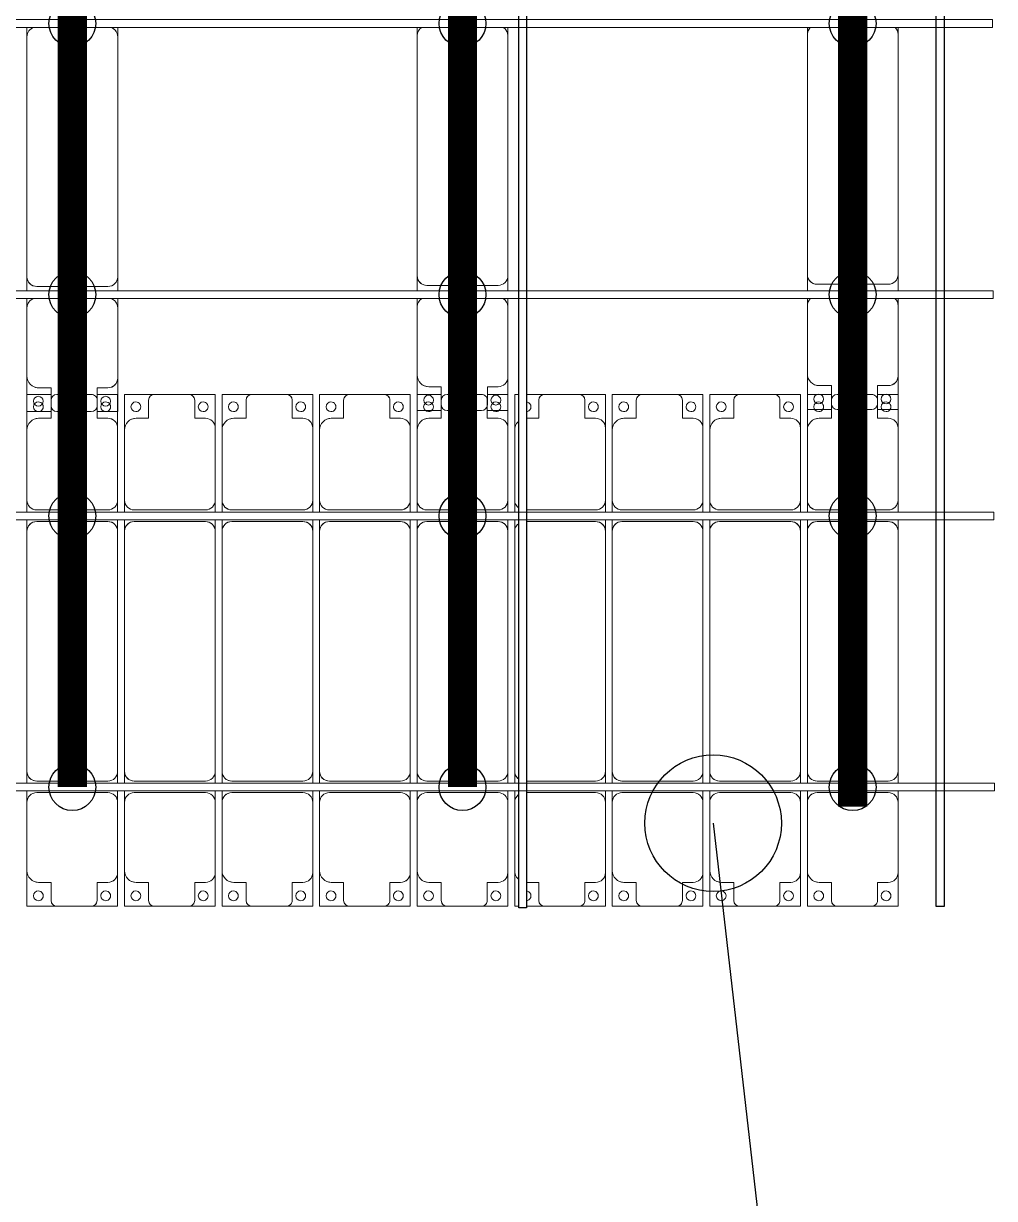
# Model space of a CAD drawing. Header units: millimetres. Extents: x -178706 to 107777, y -87310 to 933.
# Drawn here: x -1141 to 3836, y -81285 to -75261 of the extents above; entities that cross this region are included whole.
import ezdxf

# ---------------------------------------------------------------- set-up
doc = ezdxf.new("R2010")
doc.units = ezdxf.units.MM
doc.layers.add('A-GENM', color=13, linetype='Continuous', lineweight=9)
doc.layers.add('S-BEAM', color=12, linetype='Continuous', lineweight=9)
for name, color, linetype in [('GC-BICH NEO', 6, 'Continuous'), ('GC-DAY NEO', 5, 'Continuous'), ('GC-HOP 40x60 GIA CUONG', 1, 'Continuous')]:
    doc.layers.add(name, color=color, linetype=linetype)

# ---------------------------------------------------------------- blocks, each defined once
blk = doc.blocks.new('Dải phao đi lại kèm đỡ invester - DẢI PHAO ĐI LẠI-19658-BỐ TRÍ KHUNG KẾT CẤU BÈ PIN 04')
at = {"layer": 'A-GENM', "color": 7}
for p, q in [((169758.4, 1312.2), (169882, 1312.2)), ((169758.4, 1129.7), (169758.4, 1312.2)), ((169881.8, 1282.2), (169881.8, 1189.7)), ((170088.2, 1312.2), (169911.8, 1312.2)), ((170118.2, 1189.7), (170118.2, 1282.2)), ((170118.4, 1312.2), (170223.4, 1312.2)), ((170223.4, 1312.2), (170223.4, 1139.7)), ((170258.4, 1312.2), (170411.8, 1312.2)), ((170258.4, 1129.7), (170258.4, 1312.2)), ((170381.8, 1282.2), (170381.8, 1189.7)), ((170588.2, 1312.2), (170411.8, 1312.2)), ((170588.2, 1312.2), (170723.4, 1312.2)), ((170618.2, 1189.7), (170618.2, 1282.2)), ((170723.4, 1312.2), (170723.4, 1139.7)), ((170758.4, 1312.2), (170911.8, 1312.2)), ((170758.4, 1129.7), (170758.4, 1312.2)), ((170881.8, 1282.2), (170881.8, 1189.7)), ((171088.2, 1312.2), (170911.8, 1312.2)), ((171088.2, 1312.2), (171223.4, 1312.2)), ((171118.2, 1189.7), (171118.2, 1282.2)), ((171223.4, 1312.2), (171223.4, 1139.7)), ((171258.4, 1312.2), (171411.8, 1312.2)), ((171258.4, 1129.7), (171258.4, 1312.2)), ((171381.8, 1282.2), (171381.8, 1189.7)), ((171588.2, 1312.2), (171411.8, 1312.2)), ((171588.2, 1312.2), (171723.4, 1312.2)), ((171618.2, 1189.7), (171618.2, 1282.2)), ((171723.4, 1312.2), (171723.4, 1139.7)), ((171758.4, 1312.2), (171882, 1312.2)), ((171758.4, 1129.7), (171758.4, 1312.2)), ((171881.8, 1282.2), (171881.8, 1189.7)), ((172088.2, 1312.2), (171911.8, 1312.2)), ((172118.2, 1189.7), (172118.2, 1282.2)), ((172118.4, 1312.2), (172223.4, 1312.2)), ((172223.4, 1312.2), (172223.4, 1139.7)), ((172258.4, 1312.2), (172279.3, 1312.2)), ((172258.4, 1129.7), (172258.4, 1312.2)), ((172319.3, 1312.2), (172411.8, 1312.2)), ((172381.8, 1282.2), (172381.8, 1189.7)), ((172588.2, 1312.2), (172411.8, 1312.2)), ((172588.2, 1312.2), (172723.4, 1312.2)), ((172618.2, 1189.7), (172618.2, 1282.2)), ((172723.4, 1312.2), (172723.4, 1139.7)), ((172758.4, 1312.2), (172911.8, 1312.2)), ((172758.4, 1129.7), (172758.4, 1312.2)), ((172881.8, 1282.2), (172881.8, 1189.7)), ((173088.2, 1312.2), (172911.8, 1312.2)), ((173088.2, 1312.2), (173223.4, 1312.2)), ((173118.2, 1189.7), (173118.2, 1282.2)), ((173223.4, 1312.2), (173223.4, 1139.7)), ((173258.4, 1312.2), (173411.8, 1312.2)), ((173258.4, 1129.7), (173258.4, 1312.2)), ((173381.8, 1282.2), (173381.8, 1189.7)), ((173588.2, 1312.2), (173411.8, 1312.2)), ((173588.2, 1312.2), (173723.4, 1312.2)), ((173618.2, 1189.7), (173618.2, 1282.2)), ((173723.4, 1312.2), (173723.4, 1139.7)), ((173758.4, 1312.2), (173881.9, 1312.2)), ((173758.4, 1129.7), (173758.4, 1312.2)), ((173881.8, 1282.2), (173881.8, 1189.7)), ((174088.2, 1312.2), (173911.8, 1312.2)), ((174118.2, 1189.7), (174118.2, 1282.2)), ((174118.4, 1312.2), (174223.4, 1312.2)), ((174223.4, 1312.2), (174223.4, 1139.7)), ((169881.8, 1189.7), (169818.4, 1189.7)), ((170173.4, 1189.7), (170118.2, 1189.7)), ((170381.8, 1189.7), (170318.4, 1189.7)), ((170673.4, 1189.7), (170618.2, 1189.7)), ((170881.8, 1189.7), (170818.4, 1189.7)), ((171173.4, 1189.7), (171118.2, 1189.7)), ((171381.8, 1189.7), (171318.4, 1189.7)), ((171673.4, 1189.7), (171618.2, 1189.7)), ((171881.8, 1189.7), (171818.4, 1189.7)), ((172173.4, 1189.7), (172118.2, 1189.7)), ((172381.8, 1189.7), (172319.3, 1189.7)), ((172673.4, 1189.7), (172618.2, 1189.7)), ((172881.8, 1189.7), (172818.4, 1189.7)), ((173173.4, 1189.7), (173118.2, 1189.7)), ((173381.8, 1189.7), (173318.4, 1189.7)), ((173673.4, 1189.7), (173618.2, 1189.7)), ((173881.8, 1189.7), (173818.4, 1189.7)), ((174173.4, 1189.7), (174118.2, 1189.7)), ((169758.4, 1129.7), (169758.4, 769.7)), ((170223.4, 769.7), (170223.4, 1139.7)), ((170258.4, 1129.7), (170258.4, 769.7)), ((170723.4, 769.7), (170723.4, 1139.7)), ((170758.4, 1129.7), (170758.4, 769.7)), ((171223.4, 769.7), (171223.4, 1139.7)), ((171258.4, 1129.7), (171258.4, 769.7)), ((171723.4, 769.7), (171723.4, 1139.7)), ((171758.4, 1129.7), (171758.4, 769.7)), ((172223.4, 769.7), (172223.4, 1139.7)), ((172258.4, 1129.7), (172258.4, 769.7)), ((172723.4, 769.7), (172723.4, 1139.7)), ((172758.4, 1129.7), (172758.4, 769.7)), ((173223.4, 769.7), (173223.4, 1139.7)), ((173258.4, 1129.7), (173258.4, 769.7)), ((173723.4, 769.7), (173723.4, 1139.7)), ((173758.4, 1129.7), (173758.4, 769.7)), ((174223.4, 769.7), (174223.4, 1139.7)), ((169758.4, 708.9), (169758.4, 769.7)), ((170223.4, 769.7), (170223.4, 708.9)), ((170258.4, 708.9), (170258.4, 769.7)), ((170723.4, 769.7), (170723.4, 708.9)), ((170758.4, 708.9), (170758.4, 769.7)), ((171223.4, 769.7), (171223.4, 708.9)), ((171258.4, 708.9), (171258.4, 769.7)), ((171723.4, 769.7), (171723.4, 708.9)), ((171758.4, 708.9), (171758.4, 769.7)), ((172223.4, 769.7), (172223.4, 708.9)), ((172258.4, 708.9), (172258.4, 769.7)), ((172723.4, 769.7), (172723.4, 708.9)), ((172758.4, 708.9), (172758.4, 769.7)), ((173223.4, 769.7), (173223.4, 708.9)), ((173258.4, 708.9), (173258.4, 769.7)), ((173723.4, 769.7), (173723.4, 708.9)), ((173758.4, 708.9), (173758.4, 769.7)), ((174223.4, 769.7), (174223.4, 708.9)), ((169758.4, 610.3), (169758.4, 668.9)), ((169808.4, 719.7), (170173.4, 719.7)), ((170223.4, 668.9), (170223.4, 610.3)), ((170258.4, 610.3), (170258.4, 668.9)), ((170308.4, 719.7), (170673.4, 719.7)), ((170723.4, 668.9), (170723.4, 610.3)), ((170758.4, 610.3), (170758.4, 668.9)), ((170808.4, 719.7), (171173.4, 719.7)), ((171223.4, 668.9), (171223.4, 610.3)), ((171258.4, 610.3), (171258.4, 668.9)), ((171308.4, 719.7), (171673.4, 719.7)), ((171723.4, 668.9), (171723.4, 610.3)), ((171758.4, 610.3), (171758.4, 668.9)), ((171808.4, 719.7), (172173.4, 719.7)), ((172223.4, 668.9), (172223.4, 610.3)), ((172258.4, 610.3), (172258.4, 668.9)), ((172319.3, 719.7), (172673.4, 719.7)), ((172723.4, 668.9), (172723.4, 610.3)), ((172758.4, 610.3), (172758.4, 668.9)), ((172808.4, 719.7), (173173.4, 719.7)), ((173223.4, 668.9), (173223.4, 610.3)), ((173258.4, 610.3), (173258.4, 668.9)), ((173308.4, 719.7), (173673.4, 719.7)), ((173723.4, 668.9), (173723.4, 610.3)), ((173758.4, 610.3), (173758.4, 668.9)), ((173808.4, 719.7), (174173.4, 719.7)), ((174223.4, 668.9), (174223.4, 610.3)), ((169758.4, 610.3), (169758.4, -620.3)), ((170173.4, 660.3), (169808.4, 660.3)), ((170223.4, -620.3), (170223.4, 610.3)), ((170258.4, 610.3), (170258.4, -620.3)), ((170673.4, 660.3), (170308.4, 660.3)), ((170723.4, -620.3), (170723.4, 610.3)), ((170758.4, 610.3), (170758.4, -620.3)), ((171173.4, 660.3), (170808.4, 660.3)), ((171223.4, -620.3), (171223.4, 610.3)), ((171258.4, 610.3), (171258.4, -620.3)), ((171673.4, 660.3), (171308.4, 660.3)), ((171723.4, -620.3), (171723.4, 610.3)), ((171758.4, 610.3), (171758.4, -620.3)), ((172173.4, 660.3), (171808.4, 660.3)), ((172223.4, -620.3), (172223.4, 610.3)), ((172258.4, 610.3), (172258.4, -620.3)), ((172673.4, 660.3), (172319.3, 660.3)), ((172723.4, -620.3), (172723.4, 610.3)), ((172758.4, 610.3), (172758.4, -620.3)), ((173173.4, 660.3), (172808.4, 660.3)), ((173223.4, -620.3), (173223.4, 610.3)), ((173258.4, 610.3), (173258.4, -620.3)), ((173673.4, 660.3), (173308.4, 660.3)), ((173723.4, -620.3), (173723.4, 610.3)), ((173758.4, 610.3), (173758.4, -620.3)), ((174173.4, 660.3), (173808.4, 660.3)), ((174223.4, -620.3), (174223.4, 610.3)), ((169758.4, -681.1), (169758.4, -620.3)), ((170223.4, -620.3), (170223.4, -681.1)), ((170258.4, -681.1), (170258.4, -620.3)), ((170723.4, -620.3), (170723.4, -681.1)), ((170758.4, -681.1), (170758.4, -620.3)), ((171223.4, -620.3), (171223.4, -681.1)), ((171258.4, -681.1), (171258.4, -620.3)), ((171723.4, -620.3), (171723.4, -681.1)), ((171758.4, -681.1), (171758.4, -620.3)), ((172223.4, -620.3), (172223.4, -681.1)), ((172258.4, -681.1), (172258.4, -620.3)), ((172723.4, -620.3), (172723.4, -681.1)), ((172758.4, -681.1), (172758.4, -620.3)), ((173223.4, -620.3), (173223.4, -681.1)), ((173258.4, -681.1), (173258.4, -620.3)), ((173723.4, -620.3), (173723.4, -681.1)), ((173758.4, -681.1), (173758.4, -620.3)), ((174223.4, -620.3), (174223.4, -681.1)), ((169758.4, -779.7), (169758.4, -721.1)), ((169808.4, -670.3), (170173.4, -670.3)), ((170223.4, -721.1), (170223.4, -779.7)), ((170258.4, -779.7), (170258.4, -721.1)), ((170308.4, -670.3), (170673.4, -670.3)), ((170723.4, -721.1), (170723.4, -779.7)), ((170758.4, -779.7), (170758.4, -721.1)), ((170808.4, -670.3), (171173.4, -670.3)), ((171223.4, -721.1), (171223.4, -779.7)), ((171258.4, -779.7), (171258.4, -721.1)), ((171308.4, -670.3), (171673.4, -670.3)), ((171723.4, -721.1), (171723.4, -779.7)), ((171758.4, -779.7), (171758.4, -721.1)), ((171808.4, -670.3), (172173.4, -670.3)), ((172223.4, -721.1), (172223.4, -779.7)), ((172258.4, -779.7), (172258.4, -721.1)), ((172319.3, -670.3), (172673.4, -670.3)), ((172723.4, -721.1), (172723.4, -779.7)), ((172758.4, -779.7), (172758.4, -721.1)), ((172808.4, -670.3), (173173.4, -670.3)), ((173223.4, -721.1), (173223.4, -779.7)), ((173258.4, -779.7), (173258.4, -721.1)), ((173308.4, -670.3), (173673.4, -670.3)), ((173723.4, -721.1), (173723.4, -779.7)), ((173758.4, -779.7), (173758.4, -721.1)), ((173808.4, -670.3), (174173.4, -670.3)), ((174223.4, -721.1), (174223.4, -779.7)), ((169758.4, -779.7), (169758.4, -1129.7)), ((170173.4, -729.7), (169808.4, -729.7)), ((170223.4, -1139.7), (170223.4, -779.7)), ((170258.4, -779.7), (170258.4, -1129.7)), ((170673.4, -729.7), (170308.4, -729.7)), ((170723.4, -1139.7), (170723.4, -779.7)), ((170758.4, -779.7), (170758.4, -1129.7)), ((171173.4, -729.7), (170808.4, -729.7)), ((171223.4, -1139.7), (171223.4, -779.7)), ((171258.4, -779.7), (171258.4, -1129.7)), ((171673.4, -729.7), (171308.4, -729.7)), ((171723.4, -1139.7), (171723.4, -779.7)), ((171758.4, -779.7), (171758.4, -1129.7)), ((172173.4, -729.7), (171808.4, -729.7)), ((172223.4, -1139.7), (172223.4, -779.7)), ((172258.4, -779.7), (172258.4, -1129.7)), ((172673.4, -729.7), (172319.3, -729.7)), ((172723.4, -1139.7), (172723.4, -779.7)), ((172758.4, -779.7), (172758.4, -1129.7)), ((173173.4, -729.7), (172808.4, -729.7)), ((173223.4, -1139.7), (173223.4, -779.7)), ((173258.4, -779.7), (173258.4, -1129.7)), ((173673.4, -729.7), (173308.4, -729.7)), ((173723.4, -1139.7), (173723.4, -779.7)), ((173758.4, -779.7), (173758.4, -1129.7)), ((174173.4, -729.7), (173808.4, -729.7)), ((174223.4, -1139.7), (174223.4, -779.7)), ((169758.4, -1312.2), (169758.4, -1129.7)), ((170223.4, -1139.7), (170223.4, -1312.2)), ((170258.4, -1312.2), (170258.4, -1129.7)), ((170723.4, -1139.7), (170723.4, -1312.2)), ((170758.4, -1312.2), (170758.4, -1129.7)), ((171223.4, -1139.7), (171223.4, -1312.2)), ((171258.4, -1312.2), (171258.4, -1129.7)), ((171723.4, -1139.7), (171723.4, -1312.2)), ((171758.4, -1312.2), (171758.4, -1129.7)), ((172223.4, -1139.7), (172223.4, -1312.2)), ((172258.4, -1312.2), (172258.4, -1129.7)), ((172723.4, -1139.7), (172723.4, -1312.2)), ((172758.4, -1312.2), (172758.4, -1129.7)), ((173223.4, -1139.7), (173223.4, -1312.2)), ((173258.4, -1312.2), (173258.4, -1129.7)), ((173723.4, -1139.7), (173723.4, -1312.2)), ((173758.4, -1312.2), (173758.4, -1129.7)), ((174223.4, -1139.7), (174223.4, -1312.2)), ((169818.4, -1189.7), (169881.8, -1189.7)), ((169881.8, -1189.7), (169881.8, -1282.2)), ((170118.2, -1282.2), (170118.2, -1189.7)), ((170118.2, -1189.7), (170173.4, -1189.7)), ((170318.4, -1189.7), (170381.8, -1189.7)), ((170381.8, -1189.7), (170381.8, -1282.2)), ((170618.2, -1282.2), (170618.2, -1189.7)), ((170618.2, -1189.7), (170673.4, -1189.7)), ((170818.4, -1189.7), (170881.8, -1189.7)), ((170881.8, -1189.7), (170881.8, -1282.2)), ((171118.2, -1282.2), (171118.2, -1189.7)), ((171118.2, -1189.7), (171173.4, -1189.7)), ((171318.4, -1189.7), (171381.8, -1189.7)), ((171381.8, -1189.7), (171381.8, -1282.2)), ((171618.2, -1282.2), (171618.2, -1189.7)), ((171618.2, -1189.7), (171673.4, -1189.7)), ((171818.4, -1189.7), (171881.8, -1189.7)), ((171881.8, -1189.7), (171881.8, -1282.2)), ((172118.2, -1282.2), (172118.2, -1189.7)), ((172118.2, -1189.7), (172173.4, -1189.7)), ((172319.3, -1189.7), (172381.8, -1189.7)), ((172381.8, -1189.7), (172381.8, -1282.2)), ((172618.2, -1282.2), (172618.2, -1189.7)), ((172618.2, -1189.7), (172673.4, -1189.7)), ((172818.4, -1189.7), (172881.8, -1189.7)), ((172881.8, -1189.7), (172881.8, -1282.2)), ((173118.2, -1282.2), (173118.2, -1189.7)), ((173118.2, -1189.7), (173173.4, -1189.7)), ((173318.4, -1189.7), (173381.8, -1189.7)), ((173381.8, -1189.7), (173381.8, -1282.2)), ((173618.2, -1282.2), (173618.2, -1189.7)), ((173618.2, -1189.7), (173673.4, -1189.7)), ((173818.4, -1189.7), (173881.8, -1189.7)), ((173881.8, -1189.7), (173881.8, -1282.2)), ((174118.2, -1282.2), (174118.2, -1189.7)), ((174118.2, -1189.7), (174173.4, -1189.7)), ((169911.8, -1312.2), (169758.4, -1312.2)), ((169911.8, -1312.2), (170088.2, -1312.2)), ((170223.4, -1312.2), (170088.2, -1312.2)), ((170411.8, -1312.2), (170258.4, -1312.2)), ((170411.8, -1312.2), (170588.2, -1312.2)), ((170723.4, -1312.2), (170588.2, -1312.2)), ((170911.8, -1312.2), (170758.4, -1312.2)), ((170911.8, -1312.2), (171088.2, -1312.2)), ((171223.4, -1312.2), (171088.2, -1312.2)), ((171411.8, -1312.2), (171258.4, -1312.2)), ((171411.8, -1312.2), (171588.2, -1312.2)), ((171723.4, -1312.2), (171588.2, -1312.2)), ((171911.8, -1312.2), (171758.4, -1312.2)), ((171911.8, -1312.2), (172088.2, -1312.2)), ((172223.4, -1312.2), (172088.2, -1312.2)), ((172279.3, -1312.2), (172258.4, -1312.2)), ((172411.8, -1312.2), (172319.3, -1312.2)), ((172411.8, -1312.2), (172588.2, -1312.2)), ((172723.4, -1312.2), (172588.2, -1312.2)), ((172911.8, -1312.2), (172758.4, -1312.2)), ((172911.8, -1312.2), (173088.2, -1312.2)), ((173223.4, -1312.2), (173088.2, -1312.2)), ((173411.8, -1312.2), (173258.4, -1312.2)), ((173411.8, -1312.2), (173588.2, -1312.2)), ((173723.4, -1312.2), (173588.2, -1312.2)), ((173911.8, -1312.2), (173758.4, -1312.2)), ((173911.8, -1312.2), (174088.2, -1312.2)), ((174223.4, -1312.2), (174088.2, -1312.2))]:
    blk.add_line(p, q, dxfattribs=at)
for centre, radius, start, end in [((169816.8, 1248.6), 25, 90, 270), ((169816.8, 1248.6), 25, 270, 90), ((169911.8, 1282.2), 30, 90, 180), ((170088.2, 1282.2), 30, 360, 90), ((170161.8, 1248.6), 25, 90, 270), ((170161.8, 1248.6), 25, 270, 90), ((170316.8, 1248.6), 25, 90, 270), ((170316.8, 1248.6), 25, 270, 90), ((170411.8, 1282.2), 30, 90, 180), ((170411.8, 1282.2), 30, 90, 150), ((170588.2, 1282.2), 30, 0, 90), ((170588.2, 1282.2), 30, 30, 90), ((170661.8, 1248.6), 25, 90, 270), ((170661.8, 1248.6), 25, 270, 90), ((170816.8, 1248.6), 25, 90, 270), ((170816.8, 1248.6), 25, 270, 90), ((170911.8, 1282.2), 30, 90, 180), ((170911.8, 1282.2), 30, 90, 150), ((171088.2, 1282.2), 30, 0, 90), ((171088.2, 1282.2), 30, 30, 90), ((171161.8, 1248.6), 25, 90, 270), ((171161.8, 1248.6), 25, 270, 90), ((171316.8, 1248.6), 25, 90, 270), ((171316.8, 1248.6), 25, 270, 90), ((171411.8, 1282.2), 30, 90, 180), ((171411.8, 1282.2), 30, 90, 150), ((171588.2, 1282.2), 30, 360, 90), ((171588.2, 1282.2), 30, 30, 90), ((171661.8, 1248.6), 25, 90, 270), ((171661.8, 1248.6), 25, 270, 90), ((171816.8, 1248.6), 25, 90, 270), ((171816.8, 1248.6), 25, 270, 90), ((171911.8, 1282.2), 30, 90, 180), ((172088.2, 1282.2), 30, 360, 90), ((172161.8, 1248.6), 25, 90, 270), ((172161.8, 1248.6), 25, 270, 90), ((172316.8, 1248.6), 25, 285, 75), ((172411.8, 1282.2), 30, 90, 180), ((172411.8, 1282.2), 30, 90, 150), ((172588.2, 1282.2), 30, 0, 90), ((172588.2, 1282.2), 30, 30, 90), ((172661.8, 1248.6), 25, 90, 270), ((172661.8, 1248.6), 25, 270, 90), ((172816.8, 1248.6), 25, 90, 270), ((172816.8, 1248.6), 25, 270, 90), ((172911.8, 1282.2), 30, 90, 180), ((172911.8, 1282.2), 30, 90, 150), ((173088.2, 1282.2), 30, 0, 90), ((173088.2, 1282.2), 30, 30, 90), ((173161.8, 1248.6), 25, 90, 270), ((173161.8, 1248.6), 25, 270, 90), ((173316.8, 1248.6), 25, 90, 270), ((173316.8, 1248.6), 25, 270, 90), ((173411.8, 1282.2), 30, 90, 180), ((173411.8, 1282.2), 30, 90, 150), ((173588.2, 1282.2), 30, 360, 90), ((173588.2, 1282.2), 30, 30, 90), ((173661.8, 1248.6), 25, 90, 270), ((173661.8, 1248.6), 25, 270, 90), ((173816.8, 1248.6), 25, 90, 270), ((173816.8, 1248.6), 25, 270, 90), ((173911.8, 1282.2), 30, 90, 180), ((174088.2, 1282.2), 30, 360, 90), ((174161.8, 1248.6), 25, 90, 270), ((174161.8, 1248.6), 25, 270, 90), ((170661.8, 1248.6), 25, 180, 195), ((171161.8, 1248.6), 25, 180, 195), ((171661.8, 1248.6), 25, 180, 195), ((172661.8, 1248.6), 25, 180, 195), ((173161.8, 1248.6), 25, 180, 195), ((173661.8, 1248.6), 25, 180, 195), ((169818.4, 1129.7), 60, 90, 180), ((169818.4, 1129.7), 60, 90, 120), ((170173.4, 1139.7), 50, 360, 90), ((170173.4, 1139.7), 50, 45.77073, 90), ((170318.4, 1129.7), 60, 90, 180), ((170318.4, 1129.7), 60, 90, 120), ((170673.4, 1139.7), 50, 360, 90), ((170673.4, 1139.7), 50, 45, 90), ((170818.4, 1129.7), 60, 90, 180), ((170818.4, 1129.7), 60, 90, 120), ((171173.4, 1139.7), 50, 0, 90), ((171173.4, 1139.7), 50, 45, 90), ((171318.4, 1129.7), 60, 90, 180), ((171318.4, 1129.7), 60, 90, 120), ((171673.4, 1139.7), 50, 360, 90), ((171673.4, 1139.7), 50, 45, 90), ((171818.4, 1129.7), 60, 90, 180), ((171818.4, 1129.7), 60, 90, 120), ((172173.4, 1139.7), 50, 360, 90), ((172173.4, 1139.7), 50, 45, 90), ((172318.4, 1129.7), 60, 135, 180), ((172673.4, 1139.7), 50, 360, 90), ((172673.4, 1139.7), 50, 45, 90), ((172818.4, 1129.7), 60, 90, 180), ((172818.4, 1129.7), 60, 90, 120), ((173173.4, 1139.7), 50, 0, 90), ((173173.4, 1139.7), 50, 45, 90), ((173318.4, 1129.7), 60, 90, 180), ((173318.4, 1129.7), 60, 90, 120), ((173673.4, 1139.7), 50, 360, 90), ((173673.4, 1139.7), 50, 45, 90), ((173818.4, 1129.7), 60, 90, 180), ((173818.4, 1129.7), 60, 90, 120), ((174173.4, 1139.7), 50, 0, 90), ((174173.4, 1139.7), 50, 45, 90), ((169808.4, 769.7), 50, 180, 270), ((169808.4, 769.7), 50, 225, 270), ((170173.4, 769.7), 50, 270, 0), ((170173.4, 769.7), 50, 270, 315), ((170308.4, 769.7), 50, 180, 270), ((170308.4, 769.7), 50, 225, 270), ((170673.4, 769.7), 50, 270, 0), ((170673.4, 769.7), 50, 270, 315), ((170808.4, 769.7), 50, 180, 270), ((170808.4, 769.7), 50, 225, 270), ((171173.4, 769.7), 50, 270, 0), ((171173.4, 769.7), 50, 270, 315), ((171308.4, 769.7), 50, 180, 270), ((171308.4, 769.7), 50, 225, 270), ((171673.4, 769.7), 50, 270, 360), ((171673.4, 769.7), 50, 270, 315), ((171808.4, 769.7), 50, 180, 270), ((171808.4, 769.7), 50, 225, 270), ((172173.4, 769.7), 50, 270, 360), ((172173.4, 769.7), 50, 270, 315), ((172308.4, 769.7), 50, 180, 234.04824), ((172308.4, 769.7), 50, 225, 234.04824), ((172673.4, 769.7), 50, 270, 0), ((172673.4, 769.7), 50, 270, 315), ((172808.4, 769.7), 50, 180, 270), ((172808.4, 769.7), 50, 225, 270), ((173173.4, 769.7), 50, 270, 0), ((173173.4, 769.7), 50, 270, 315), ((173308.4, 769.7), 50, 180, 270), ((173308.4, 769.7), 50, 225, 270), ((173673.4, 769.7), 50, 270, 360), ((173673.4, 769.7), 50, 270, 315), ((173808.4, 769.7), 50, 180, 270), ((173808.4, 769.7), 50, 225, 270), ((174173.4, 769.7), 50, 270, 0), ((174173.4, 769.7), 50, 270, 315), ((169808.4, 610.3), 50, 90, 180), ((169808.4, 610.3), 50, 105, 180), ((170173.4, 610.3), 50, 0, 90), ((170173.4, 610.3), 50, 15, 90), ((170308.4, 610.3), 50, 90, 180), ((170308.4, 610.3), 50, 105, 180), ((170673.4, 610.3), 50, 360, 90), ((170673.4, 610.3), 50, 15, 90), ((170808.4, 610.3), 50, 90, 180), ((170808.4, 610.3), 50, 105, 180), ((171173.4, 610.3), 50, 360, 90), ((171173.4, 610.3), 50, 15, 90), ((171308.4, 610.3), 50, 90, 180), ((171308.4, 610.3), 50, 105, 180), ((171673.4, 610.3), 50, 360, 90), ((171673.4, 610.3), 50, 15, 90), ((171808.4, 610.3), 50, 90, 180), ((171808.4, 610.3), 50, 105, 180), ((172173.4, 610.3), 50, 0, 90), ((172173.4, 610.3), 50, 15, 90), ((172308.4, 610.3), 50, 125.95176, 180), ((172308.4, 610.3), 50, 125.95176, 180), ((172673.4, 610.3), 50, 360, 90), ((172673.4, 610.3), 50, 15, 90), ((172808.4, 610.3), 50, 90, 180), ((172808.4, 610.3), 50, 105, 180), ((173173.4, 610.3), 50, 0, 90), ((173173.4, 610.3), 50, 15, 90), ((173308.4, 610.3), 50, 90, 180), ((173308.4, 610.3), 50, 105, 180), ((173673.4, 610.3), 50, 360, 90), ((173673.4, 610.3), 50, 15, 90), ((173808.4, 610.3), 50, 90, 180), ((173808.4, 610.3), 50, 105, 180), ((174173.4, 610.3), 50, 0, 90), ((174173.4, 610.3), 50, 15, 90), ((169808.4, -620.3), 50, 180, 270), ((169808.4, -620.3), 50, 195, 270), ((170173.4, -620.3), 50, 270, 360), ((170173.4, -620.3), 50, 270, 360), ((170308.4, -620.3), 50, 180, 270), ((170308.4, -620.3), 50, 195, 270), ((170673.4, -620.3), 50, 270, 0), ((170673.4, -620.3), 50, 270, 0), ((170808.4, -620.3), 50, 180, 270), ((170808.4, -620.3), 50, 195, 270), ((171173.4, -620.3), 50, 270, 360), ((171173.4, -620.3), 50, 270, 360), ((171308.4, -620.3), 50, 180, 270), ((171308.4, -620.3), 50, 195, 270), ((171673.4, -620.3), 50, 270, 360), ((171673.4, -620.3), 50, 270, 360), ((171808.4, -620.3), 50, 180, 270), ((171808.4, -620.3), 50, 195, 270), ((172173.4, -620.3), 50, 270, 0), ((172173.4, -620.3), 50, 270, 0), ((172308.4, -620.3), 50, 180, 234.04824), ((172308.4, -620.3), 50, 195, 234.04824), ((172673.4, -620.3), 50, 270, 0), ((172673.4, -620.3), 50, 270, 0), ((172808.4, -620.3), 50, 180, 270), ((172808.4, -620.3), 50, 195, 270), ((173173.4, -620.3), 50, 270, 360), ((173173.4, -620.3), 50, 270, 360), ((173308.4, -620.3), 50, 180, 270), ((173308.4, -620.3), 50, 195, 270), ((173673.4, -620.3), 50, 270, 0), ((173673.4, -620.3), 50, 270, 0), ((173808.4, -620.3), 50, 180, 270), ((173808.4, -620.3), 50, 195, 270), ((174173.4, -620.3), 50, 270, 0), ((174173.4, -620.3), 50, 270, 0), ((169808.4, -779.7), 50, 90, 180), ((169808.4, -779.7), 50, 90, 135), ((170173.4, -779.7), 50, 360, 90), ((170173.4, -779.7), 50, 45, 90), ((170308.4, -779.7), 50, 90, 180), ((170308.4, -779.7), 50, 90, 135), ((170673.4, -779.7), 50, 0, 90), ((170673.4, -779.7), 50, 45, 90), ((170808.4, -779.7), 50, 90, 180), ((170808.4, -779.7), 50, 90, 135), ((171173.4, -779.7), 50, 360, 90), ((171173.4, -779.7), 50, 45, 90), ((171308.4, -779.7), 50, 90, 180), ((171308.4, -779.7), 50, 90, 135), ((171673.4, -779.7), 50, 360, 90), ((171673.4, -779.7), 50, 45, 90), ((171808.4, -779.7), 50, 90, 180), ((171808.4, -779.7), 50, 90, 135), ((172173.4, -779.7), 50, 360, 90), ((172173.4, -779.7), 50, 45, 90), ((172308.4, -779.7), 50, 125.95176, 180), ((172308.4, -779.7), 50, 125.95176, 135), ((172673.4, -779.7), 50, 360, 90), ((172673.4, -779.7), 50, 45, 90), ((172808.4, -779.7), 50, 90, 180), ((172808.4, -779.7), 50, 90, 135), ((173173.4, -779.7), 50, 0, 90), ((173173.4, -779.7), 50, 45, 90), ((173308.4, -779.7), 50, 90, 180), ((173308.4, -779.7), 50, 90, 135), ((173673.4, -779.7), 50, 0, 90), ((173673.4, -779.7), 50, 45, 90), ((173808.4, -779.7), 50, 90, 180), ((173808.4, -779.7), 50, 90, 135), ((174173.4, -779.7), 50, 360, 90), ((174173.4, -779.7), 50, 45, 90), ((169818.4, -1129.7), 60, 180, 270), ((170173.4, -1139.7), 50, 270, 360), ((170318.4, -1129.7), 60, 180, 270), ((170673.4, -1139.7), 50, 270, 0), ((170818.4, -1129.7), 60, 180, 270), ((171173.4, -1139.7), 50, 270, 360), ((171318.4, -1129.7), 60, 180, 270), ((171673.4, -1139.7), 50, 270, 360), ((171818.4, -1129.7), 60, 180, 270), ((172173.4, -1139.7), 50, 270, 360), ((172318.4, -1129.7), 60, 180, 225), ((172673.4, -1139.7), 50, 270, 0), ((172818.4, -1129.7), 60, 180, 270), ((173173.4, -1139.7), 50, 270, 0), ((173318.4, -1129.7), 60, 180, 270), ((173673.4, -1139.7), 50, 270, 0), ((173818.4, -1129.7), 60, 180, 270), ((174173.4, -1139.7), 50, 270, 0), ((169818.4, -1129.7), 60, 240, 270), ((170173.4, -1139.7), 50, 270, 315), ((170318.4, -1129.7), 60, 240, 270), ((170673.4, -1139.7), 50, 270, 315), ((170818.4, -1129.7), 60, 240, 270), ((171173.4, -1139.7), 50, 270, 315), ((171318.4, -1129.7), 60, 240, 270), ((171673.4, -1139.7), 50, 270, 315), ((171818.4, -1129.7), 60, 240, 270), ((172173.4, -1139.7), 50, 270, 315), ((172673.4, -1139.7), 50, 270, 315), ((172818.4, -1129.7), 60, 240, 270), ((173173.4, -1139.7), 50, 270, 315), ((173318.4, -1129.7), 60, 240, 270), ((173673.4, -1139.7), 50, 270, 315), ((173818.4, -1129.7), 60, 240, 270), ((174173.4, -1139.7), 50, 270, 315), ((169816.8, -1258.6), 25, 90, 270), ((169816.8, -1258.6), 25, 270, 90), ((170161.8, -1258.6), 25, 90, 270), ((170161.8, -1258.6), 25, 165, 180), ((170161.8, -1258.6), 25, 270, 90), ((170316.8, -1258.6), 25, 90, 270), ((170316.8, -1258.6), 25, 270, 90), ((170661.8, -1258.6), 25, 90, 270), ((170661.8, -1258.6), 25, 165, 180), ((170661.8, -1258.6), 25, 270, 90), ((170816.8, -1258.6), 25, 90, 270), ((170816.8, -1258.6), 25, 270, 90), ((171161.8, -1258.6), 25, 90, 270), ((171161.8, -1258.6), 25, 165, 180), ((171161.8, -1258.6), 25, 270, 90), ((171316.8, -1258.6), 25, 90, 270), ((171316.8, -1258.6), 25, 270, 90), ((171661.8, -1258.6), 25, 90, 270), ((171661.8, -1258.6), 25, 165, 180), ((171661.8, -1258.6), 25, 270, 90), ((171816.8, -1258.6), 25, 90, 270), ((171816.8, -1258.6), 25, 270, 90), ((172161.8, -1258.6), 25, 90, 270), ((172161.8, -1258.6), 25, 165, 180), ((172161.8, -1258.6), 25, 270, 90), ((172316.8, -1258.6), 25, 285, 75), ((172661.8, -1258.6), 25, 90, 270), ((172661.8, -1258.6), 25, 165, 180), ((172661.8, -1258.6), 25, 270, 90), ((172816.8, -1258.6), 25, 90, 270), ((172816.8, -1258.6), 25, 270, 90), ((173161.8, -1258.6), 25, 90, 270), ((173161.8, -1258.6), 25, 165, 180), ((173161.8, -1258.6), 25, 270, 90), ((173316.8, -1258.6), 25, 90, 270), ((173316.8, -1258.6), 25, 270, 90), ((173661.8, -1258.6), 25, 90, 270), ((173661.8, -1258.6), 25, 165, 180), ((173661.8, -1258.6), 25, 270, 90), ((173816.8, -1258.6), 25, 90, 270), ((173816.8, -1258.6), 25, 270, 90), ((174161.8, -1258.6), 25, 90, 270), ((174161.8, -1258.6), 25, 165, 180), ((174161.8, -1258.6), 25, 270, 90), ((169911.8, -1282.2), 30, 180, 270), ((169911.8, -1282.2), 30, 210, 270), ((170088.2, -1282.2), 30, 270, 360), ((170088.2, -1282.2), 30, 270, 330), ((170411.8, -1282.2), 30, 180, 270), ((170411.8, -1282.2), 30, 210, 270), ((170588.2, -1282.2), 30, 270, 0), ((170588.2, -1282.2), 30, 270, 330), ((170911.8, -1282.2), 30, 180, 270), ((170911.8, -1282.2), 30, 210, 270), ((171088.2, -1282.2), 30, 270, 0), ((171088.2, -1282.2), 30, 270, 330), ((171411.8, -1282.2), 30, 180, 270), ((171411.8, -1282.2), 30, 210, 270), ((171588.2, -1282.2), 30, 270, 0), ((171588.2, -1282.2), 30, 270, 330), ((171911.8, -1282.2), 30, 180, 270), ((171911.8, -1282.2), 30, 210, 270), ((172088.2, -1282.2), 30, 270, 0), ((172088.2, -1282.2), 30, 270, 330), ((172411.8, -1282.2), 30, 180, 270), ((172411.8, -1282.2), 30, 210, 270), ((172588.2, -1282.2), 30, 270, 0), ((172588.2, -1282.2), 30, 270, 330), ((172911.8, -1282.2), 30, 180, 270), ((172911.8, -1282.2), 30, 210, 270), ((173088.2, -1282.2), 30, 270, 0), ((173088.2, -1282.2), 30, 270, 330), ((173411.8, -1282.2), 30, 180, 270), ((173411.8, -1282.2), 30, 210, 270), ((173588.2, -1282.2), 30, 270, 0), ((173588.2, -1282.2), 30, 270, 330), ((173911.8, -1282.2), 30, 180, 270), ((173911.8, -1282.2), 30, 210, 270), ((174088.2, -1282.2), 30, 270, 0), ((174088.2, -1282.2), 30, 270, 330)]:
    blk.add_arc(centre, radius, start, end, dxfattribs=at)
blk = doc.blocks.new('Dầm C52 - Dầm C52-22346-BỐ TRÍ KHUNG KẾT CẤU BÈ PIN 04')
at = {"layer": 'S-BEAM', "color": 1}
for p, q in [((-87623.4, -20), (-87623.4, 20)), ((-87623.4, 20), (87623.4, 20)), ((87623.4, -20), (-87623.4, -20))]:
    blk.add_line(p, q, dxfattribs=at)
blk = doc.blocks.new('Dai phao do pin - DẢI PHAO ĐỠ PIN-V84-BỐ TRÍ KHUNG KẾT CẤU BÈ PIN 04')
at = {"layer": 'A-GENM', "color": 7}
for p, q in [((-1312.2, 241.6), (-1129.7, 241.6)), ((-1312.2, 118.4), (-1312.2, 241.6)), ((-779.7, 241.6), (-1129.7, 241.6)), ((-779.7, 241.6), (-732.1, 241.6)), ((-692.1, 241.6), (-620.3, 241.6)), ((610.3, 241.6), (-620.3, 241.6)), ((610.3, 241.6), (657.9, 241.6)), ((-1189.7, 181.6), (-1189.7, 118.2)), ((-670.3, 191.6), (-670.3, -173.4)), ((-1312.2, 88.2), (-1312.2, -88.2)), ((-1189.7, 118.2), (-1282.2, 118.2)), ((-1312.2, -223.4), (-1312.2, -118)), ((-1282.2, -118.2), (-1189.7, -118.2)), ((-1189.7, -118.2), (-1189.7, -173.4)), ((-1139.7, -223.4), (-1312.2, -223.4)), ((-1139.7, -223.4), (-779.7, -223.4)), ((-732.1, -223.4), (-779.7, -223.4)), ((-620.3, -223.4), (-692.1, -223.4)), ((-620.3, -223.4), (610.3, -223.4)), ((657.9, -223.4), (610.3, -223.4))]:
    blk.add_line(p, q, dxfattribs=at)
for centre, radius, start, end in [((-1129.7, 181.6), 60, 90, 180), ((-779.7, 191.6), 50, 17.09471, 90), ((-620.3, 191.6), 50, 90, 180), ((610.3, 191.6), 50, 17.09471, 90), ((610.3, 191.6), 50, 17.09471, 90), ((-1258.6, 183.2), 25, 0, 180), ((-1258.6, 183.2), 25, 180, 0), ((-1129.7, 181.6), 60, 150, 180), ((-779.7, 191.6), 50, 17.09471, 45), ((-620.3, 191.6), 50, 105, 180), ((-1282.2, 88.2), 30, 90, 180), ((-1282.2, -88.2), 30, 180, 270), ((-1258.6, -161.8), 25, 0, 180), ((-1258.6, -161.8), 25, 180, 0), ((-1139.7, -173.4), 50, 180, 270), ((-1139.7, -173.4), 50, 180, 223.95639), ((-620.3, -173.4), 50, 180, 270), ((-620.3, -173.4), 50, 180, 270), ((-779.7, -173.4), 50, 270, 342.90529), ((-779.7, -173.4), 50, 315, 342.90529), ((610.3, -173.4), 50, 270, 342.90529), ((610.3, -173.4), 50, 289.48877, 342.90529)]:
    blk.add_arc(centre, radius, start, end, dxfattribs=at)
blk = doc.blocks.new('Dai phao do pin - DẢI PHAO ĐỠ PIN-V85-BỐ TRÍ KHUNG KẾT CẤU BÈ PIN 04')
at = {"layer": 'A-GENM', "color": 7}
for p, q in [((-1312.2, 241.6), (-1129.7, 241.6)), ((-1312.2, 118.4), (-1312.2, 241.6)), ((-779.7, 241.6), (-1129.7, 241.6)), ((-779.7, 241.6), (-737.6, 241.6)), ((-697.6, 241.6), (-620.3, 241.6)), ((610.3, 241.6), (-620.3, 241.6)), ((610.3, 241.6), (652.4, 241.6)), ((-1189.7, 181.6), (-1189.7, 118.2)), ((-670.3, 191.6), (-670.3, -173.4)), ((-1312.2, 88.2), (-1312.2, -88.2)), ((-1189.7, 118.2), (-1282.2, 118.2)), ((-1312.2, -223.4), (-1312.2, -118)), ((-1282.2, -118.2), (-1189.7, -118.2)), ((-1189.7, -118.2), (-1189.7, -173.4)), ((-1139.7, -223.4), (-1312.2, -223.4)), ((-1139.7, -223.4), (-779.7, -223.4)), ((-737.6, -223.4), (-779.7, -223.4)), ((-620.3, -223.4), (-697.6, -223.4)), ((-620.3, -223.4), (610.3, -223.4)), ((652.4, -223.4), (610.3, -223.4))]:
    blk.add_line(p, q, dxfattribs=at)
for centre, radius, start, end in [((-1129.7, 181.6), 60, 90, 180), ((-779.7, 191.6), 50, 32.24447, 90), ((-620.3, 191.6), 50, 90, 180), ((610.3, 191.6), 50, 32.24447, 90), ((610.3, 191.6), 50, 32.24447, 90), ((-1258.6, 183.2), 25, 0, 180), ((-1258.6, 183.2), 25, 180, 0), ((-1129.7, 181.6), 60, 150, 180), ((-779.7, 191.6), 50, 32.24447, 45), ((-620.3, 191.6), 50, 105, 180), ((-1282.2, 88.2), 30, 90, 180), ((-1282.2, -88.2), 30, 180, 270), ((-1258.6, -161.8), 25, 0, 180), ((-1258.6, -161.8), 25, 180, 0), ((-1139.7, -173.4), 50, 180, 270), ((-1139.7, -173.4), 50, 180, 225), ((-620.3, -173.4), 50, 180, 270), ((-620.3, -173.4), 50, 180, 270), ((-779.7, -173.4), 50, 270, 327.75553), ((-779.7, -173.4), 50, 315, 327.75553), ((610.3, -173.4), 50, 270, 327.75553), ((610.3, -173.4), 50, 285, 327.75553)]:
    blk.add_arc(centre, radius, start, end, dxfattribs=at)
blk = doc.blocks.new('Dai phao do pin - DẢI PHAO ĐỠ PIN-V86-BỐ TRÍ KHUNG KẾT CẤU BÈ PIN 04')
at = {"layer": 'A-GENM', "color": 7}
for p, q in [((-1312.2, 241.6), (-1129.7, 241.6)), ((-1312.2, 118.4), (-1312.2, 241.6)), ((-779.7, 241.6), (-1129.7, 241.6)), ((-779.7, 241.6), (-743, 241.6)), ((-703, 241.6), (-620.3, 241.6)), ((610.3, 241.6), (-620.3, 241.6)), ((610.3, 241.6), (647, 241.6)), ((-1189.7, 181.6), (-1189.7, 118.2)), ((-670.3, 191.6), (-670.3, -173.4)), ((-1312.2, 88.2), (-1312.2, -88.2)), ((-1189.7, 118.2), (-1282.2, 118.2)), ((-1312.2, -223.4), (-1312.2, -118.1)), ((-1282.2, -118.2), (-1189.7, -118.2)), ((-1189.7, -118.2), (-1189.7, -173.4)), ((-1139.7, -223.4), (-1312.2, -223.4)), ((-1139.7, -223.4), (-779.7, -223.4)), ((-743, -223.4), (-779.7, -223.4)), ((-620.3, -223.4), (-703, -223.4)), ((-620.3, -223.4), (610.3, -223.4)), ((647, -223.4), (615.9, -223.4))]:
    blk.add_line(p, q, dxfattribs=at)
for centre, radius, start, end in [((-1129.7, 181.6), 60, 90, 180), ((-779.7, 191.6), 50, 45, 90), ((-620.3, 191.6), 50, 90, 180), ((610.3, 191.6), 50, 45, 90), ((610.3, 191.6), 50, 45, 83.5434), ((-1258.6, 183.2), 25, 0, 180), ((-1258.6, 183.2), 25, 180, 0), ((-1129.7, 181.6), 60, 150, 180), ((-620.3, 191.6), 50, 105, 180), ((-1282.2, 88.2), 30, 90, 180), ((-1282.2, -88.2), 30, 180, 270), ((-1258.6, -161.8), 25, 0, 180), ((-1258.6, -161.8), 25, 180, 0), ((-1139.7, -173.4), 50, 180, 270), ((-1139.7, -173.4), 50, 180, 225), ((-620.3, -173.4), 50, 180, 270), ((-620.3, -173.4), 50, 180, 270), ((-779.7, -173.4), 50, 270, 315), ((610.3, -173.4), 50, 270, 315), ((610.3, -173.4), 50, 285, 315)]:
    blk.add_arc(centre, radius, start, end, dxfattribs=at)
blk = doc.blocks.new('Dầm C52 - Hộp 40x60-15954-BỐ TRÍ KHUNG KẾT CẤU BÈ PIN 04')
at = {"layer": 'S-BEAM', "color": 3, "lineweight": 25}
for p, q in [((-20149.7, -20), (-20149.7, 20)), ((-20149.7, 20), (20149.7, 20)), ((20149.7, -20), (-20149.7, -20))]:
    blk.add_line(p, q, dxfattribs=at)
blk = doc.blocks.new('HOBANMONG_BEPIN 4_rvt-1-BỐ TRÍ KHUNG KẾT CẤU BÈ PIN 04')
at = {"layer": 'A-GENM', "color": 3, "lineweight": 25}
for name, p, rotation in [('Dai phao do pin - DẢI PHAO ĐỠ PIN-V86-BỐ TRÍ KHUNG KẾT CẤU BÈ PIN 04', (3118, -75928), 90.00010434022374), ('Dai phao do pin - DẢI PHAO ĐỠ PIN-V84-BỐ TRÍ KHUNG KẾT CẤU BÈ PIN 04', (-882, -75938.9), 90.00010434022374), ('Dai phao do pin - DẢI PHAO ĐỠ PIN-V85-BỐ TRÍ KHUNG KẾT CẤU BÈ PIN 04', (1118, -75933.5), 90.00010434022374), ('Dải phao đi lại kèm đỡ invester - DẢI PHAO ĐI LẠI-19658-BỐ TRÍ KHUNG KẾT CẤU BÈ PIN 04', (-170882.1, -78475), 0.0001043351917741)]:
    blk.add_blockref(name, p, dxfattribs=dict(at, rotation=rotation))
at = {"layer": 'S-BEAM', "color": 3, "lineweight": 25}
for name, p, rotation in [('Dầm C52 - Hộp 40x60-15954-BỐ TRÍ KHUNG KẾT CẤU BÈ PIN 04', (1417.1, -59644.8), 90.00010434022374), ('Dầm C52 - Hộp 40x60-15954-BỐ TRÍ KHUNG KẾT CẤU BÈ PIN 04', (3557.1, -59638.9), 90.00010434022374), ('Dầm C52 - Dầm C52-22346-BỐ TRÍ KHUNG KẾT CẤU BÈ PIN 04', (-83798.6, -75261.2), 180.0001043386848), ('Dầm C52 - Dầm C52-22346-BỐ TRÍ KHUNG KẾT CẤU BÈ PIN 04', (-83794.8, -76651.2), 180.0001043386848), ('Dầm C52 - Dầm C52-22346-BỐ TRÍ KHUNG KẾT CẤU BÈ PIN 04', (-83791.6, -77785.9), 180.0001043386848), ('Dầm C52 - Dầm C52-22346-BỐ TRÍ KHUNG KẾT CẤU BÈ PIN 04', (-83787.8, -79175.9), 180.0001043351917)]:
    blk.add_blockref(name, p, dxfattribs=dict(at, rotation=rotation))

msp = doc.modelspace()

# ---------------------------------------------------------------- linework, layer by layer
at = {"layer": 'GC-BICH NEO'}
msp.add_circle((2393.3, -79360.9), 350, dxfattribs=at)
at = {"layer": 'GC-DAY NEO'}
msp.add_line((2393.3, -79360.9), (3302.7, -87309), dxfattribs=at)
at = {"layer": 'GC-HOP 40x60 GIA CUONG', "const_width": 150}
for points in [[(-891.1, -79175.9), (-891.1, -64175.9)], [(1108.9, -79175.9), (1108.9, -64175.9)], [(3108.9, -79275.9), (3108.9, -64275.9)]]:
    msp.add_lwpolyline(points, dxfattribs=at)
at = {"layer": 'GC-HOP 40x60 GIA CUONG'}
for centre in [(-891.1, -75261.2), (1108.9, -75261.2), (3108.9, -75261.2), (-891.1, -76651.2), (1108.9, -76651.2), (3108.9, -76651.2), (-891.1, -77785.9), (1108.9, -77785.9), (3108.9, -77785.9), (-891.1, -79175.9), (1108.9, -79175.9), (3108.9, -79175.9)]:
    msp.add_circle(centre, 120, dxfattribs=at)

# ---------------------------------------------------------------- block references
at = {"lineweight": 5}
msp.add_blockref('HOBANMONG_BEPIN 4_rvt-1-BỐ TRÍ KHUNG KẾT CẤU BÈ PIN 04', (0, 0), dxfattribs=at)

doc.saveas('drawing.dxf')
